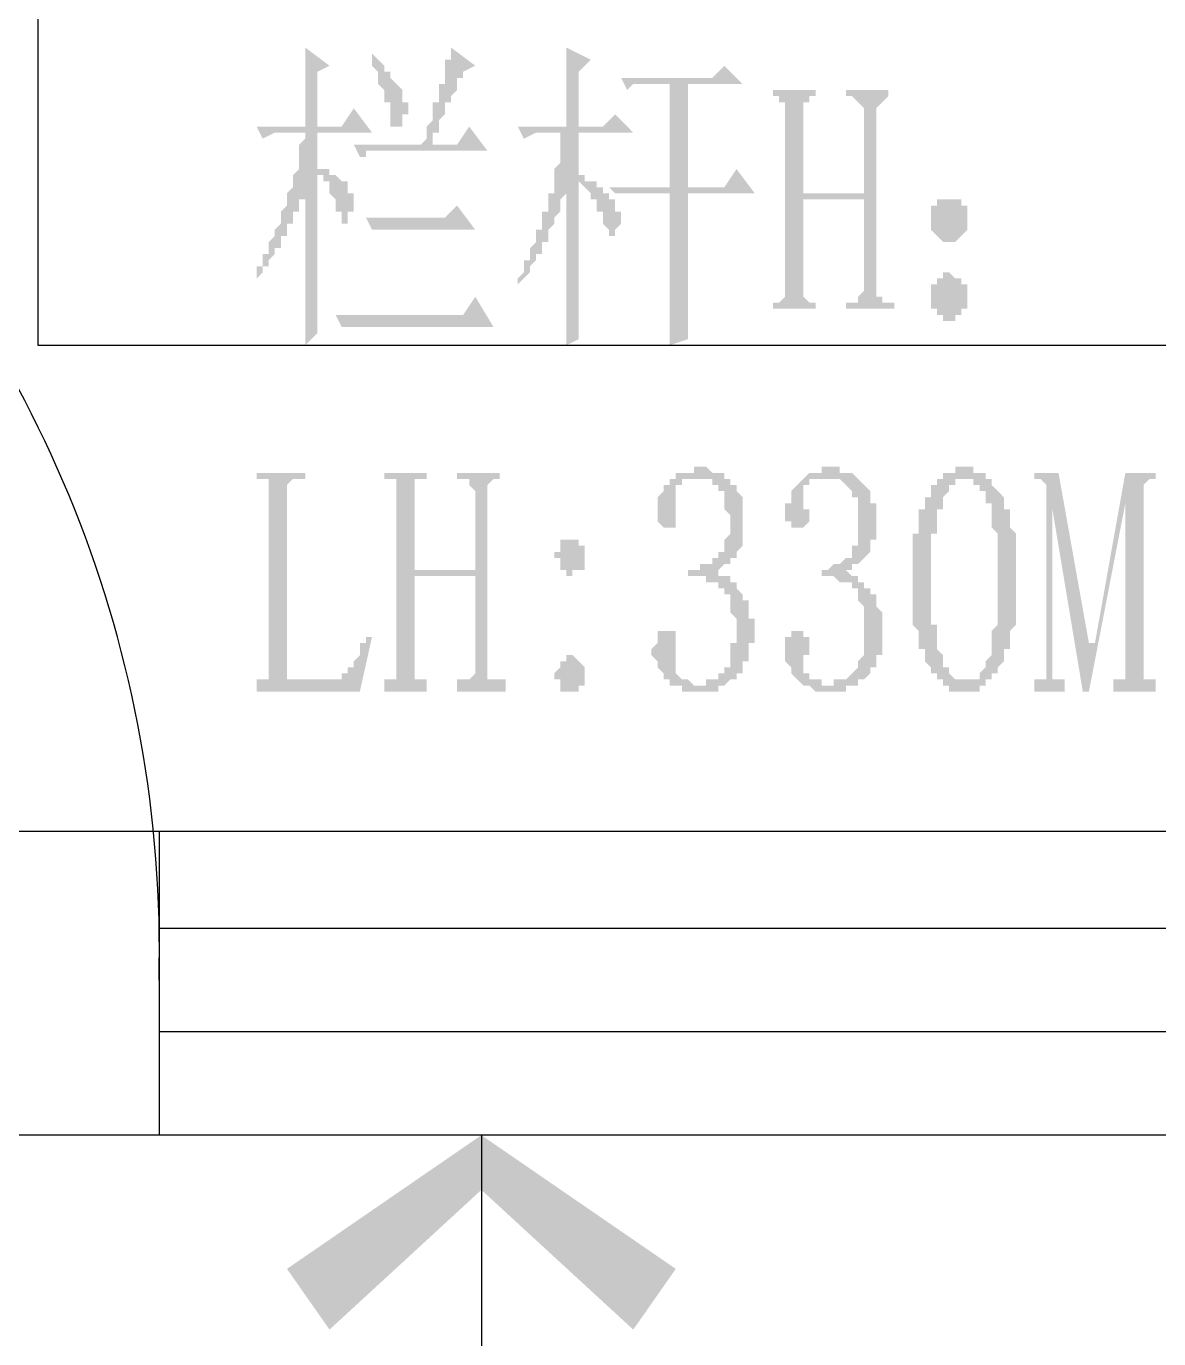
# Model space of a CAD drawing. Header units: inches. Extents: x 11 to 286, y 6 to 196.
# Drawn here: x 172.27 to 180.16, y 90.33 to 99.48 of the extents above; entities that cross this region are included whole.
import ezdxf

# ---------------------------------------------------------------- set-up
doc = ezdxf.new("R2010")
doc.units = ezdxf.units.IN
doc.header["$MEASUREMENT"] = 0
doc.layers.add('PDF_几何图形', color=7, linetype='Continuous')
doc.layers.add('PDF_实体填充', color=7, linetype='Continuous', true_color=0xffffff)

msp = doc.modelspace()

# ---------------------------------------------------------------- hatches: boundary and pattern name
at = {"layer": 'PDF_实体填充', "transparency": 33554559}
h = msp.add_hatch(color=7, dxfattribs=at)
h.paths.add_polyline_path([(174.6814, 99.2858), (174.7238, 99.2434), (174.7238, 99.2434), (174.7661, 99.2011), (174.7661, 99.2011), (174.7661, 99.1588), (174.8084, 99.1588), (174.8084, 99.1164), (174.8084, 99.1164), (174.8508, 99.0741), (174.8508, 99.0741), (174.8508, 99.0741), (174.8931, 99.0318), (174.8931, 99.0318), (174.8931, 99.0318), (174.8931, 99.0318), (174.8931, 99.0318), (174.8931, 99.0318), (174.8931, 98.9894), (174.8931, 98.9471), (174.9354, 98.9471), (174.9354, 98.9048), (174.9354, 98.9048), (174.9354, 98.9048), (174.9354, 98.8624), (174.8931, 98.8624), (174.8931, 98.8201), (174.8931, 98.8201), (174.8931, 98.8201), (174.8931, 98.7778), (174.8508, 98.7778), (174.8508, 98.7354), (174.8508, 98.7354), (174.8508, 98.7354), (174.8508, 98.7778), (174.8084, 98.7778), (174.8084, 98.7778), (174.8084, 98.8201), (174.8084, 98.8624), (174.8084, 98.8624), (174.8084, 98.8624), (174.8084, 98.9048), (174.8084, 98.9048), (174.8084, 98.9471), (174.7661, 98.9471), (174.7661, 98.9894), (174.7661, 98.9894), (174.7661, 99.0318), (174.7661, 99.0318), (174.7661, 99.0318), (174.7238, 99.0741), (174.7238, 99.0741), (174.7238, 99.1164), (174.7238, 99.1588), (174.7238, 99.1588), (174.6814, 99.2011), (174.6814, 99.2011), (174.6814, 99.2434), (174.6814, 99.2434), (174.6814, 99.2858)], flags=0)
h.paths.add_polyline_path([(175.4011, 99.2011), (175.3164, 99.1588), (175.3164, 99.1588), (175.3164, 99.1164), (175.2741, 99.1164), (175.2741, 99.0741), (175.2741, 99.0741), (175.2741, 99.0318), (175.2741, 99.0318), (175.2318, 98.9894), (175.2318, 98.9894), (175.2318, 98.9471), (175.2318, 98.9471), (175.1894, 98.9471), (175.1894, 98.9048), (175.1894, 98.9048), (175.1894, 98.8624), (175.1894, 98.8624), (175.1471, 98.8201), (175.1471, 98.8201), (175.1471, 98.7778), (175.1471, 98.7778), (175.1471, 98.7354), (175.1048, 98.7354), (175.1048, 98.6931), (175.1048, 98.6931), (175.1048, 98.6508), (175.0624, 98.6508), (175.2741, 98.6508), (175.3588, 98.7778), (175.4858, 98.6084), (174.7661, 98.6084), (174.7661, 98.6084), (174.7238, 98.6084), (174.7238, 98.6084), (174.6814, 98.6084), (174.6814, 98.6084), (174.6814, 98.6084), (174.6391, 98.6084), (174.6391, 98.5661), (174.5968, 98.5661), (174.5968, 98.5661), (174.5544, 98.6508), (175.0201, 98.6508), (175.0624, 98.6931), (175.0624, 98.7354), (175.0624, 98.7354), (175.0624, 98.7778), (175.1048, 98.8201), (175.1048, 98.8201), (175.1048, 98.8624), (175.1048, 98.8624), (175.1048, 98.9048), (175.1048, 98.9471), (175.1471, 98.9471), (175.1471, 98.9894), (175.1471, 98.9894), (175.1471, 99.0318), (175.1471, 99.0318), (175.1471, 99.0741), (175.1894, 99.0741), (175.1894, 99.1164), (175.1894, 99.1164), (175.1894, 99.1588), (175.1894, 99.1588), (175.1894, 99.2011), (175.1894, 99.2011), (175.1894, 99.2011), (175.1894, 99.2434), (175.2318, 99.2434), (175.2318, 99.2858), (175.2318, 99.2858), (175.2318, 99.2858), (175.2318, 99.3281), (175.2318, 99.3281), (175.4011, 99.2011)], flags=0)
h.paths.add_polyline_path([(174.6391, 98.1428), (175.1894, 98.1428), (175.2741, 98.2274), (175.4011, 98.0581), (174.7238, 98.0581), (174.6814, 98.0581), (174.6391, 98.1428)], flags=0)
h.paths.add_polyline_path([(174.4274, 97.4654), (175.3164, 97.4654), (175.4011, 97.5924), (175.5281, 97.3808), (174.6391, 97.3808), (174.6391, 97.3808), (174.5968, 97.3808), (174.5968, 97.3808), (174.5544, 97.3808), (174.5544, 97.3808), (174.5544, 97.3808), (174.5121, 97.3808), (174.5121, 97.3808), (174.5121, 97.3808), (174.4698, 97.3808), (174.4274, 97.4654)], flags=0)
h.paths.add_polyline_path([(174.3004, 98.4391), (174.3004, 98.3968), (174.3004, 98.3968), (174.3004, 98.3544), (174.3004, 98.3121), (174.3004, 98.2698), (174.3004, 98.2274), (174.3004, 98.1851), (174.3004, 98.1428), (174.3004, 98.1428), (174.3004, 98.1004), (174.3004, 98.0581), (174.3004, 98.0158), (174.3004, 98.0158), (174.3004, 97.9734), (174.3004, 97.9311), (174.3004, 97.9311), (174.3004, 97.8888), (174.3004, 97.8464), (174.3004, 97.8464), (174.3004, 97.8041), (174.3004, 97.7618), (174.3004, 97.7618), (174.3004, 97.7194), (174.3004, 97.7194), (174.3004, 97.6771), (174.3004, 97.6771), (174.3004, 97.6348), (174.3004, 97.6348), (174.3004, 97.5924), (174.3004, 97.5924), (174.3004, 97.5501), (174.3004, 97.5501), (174.3004, 97.5078), (174.3004, 97.5078), (174.3004, 97.4654), (174.3004, 97.4654), (174.3004, 97.4654), (174.3004, 97.4231), (174.3004, 97.4231), (174.3004, 97.4231), (174.3004, 97.3808), (174.3004, 97.3808), (174.3004, 97.3808), (174.3004, 97.3808), (174.3004, 97.3384), (174.3004, 97.3384), (174.3004, 97.3384), (174.3004, 97.3384), (174.3004, 97.3384), (174.3004, 97.3384), (174.2158, 97.2538), (174.2158, 97.2538), (174.2158, 97.2961), (174.2158, 97.2961), (174.2158, 97.3384), (174.2158, 97.3384), (174.2158, 97.3808), (174.2158, 97.3808), (174.2158, 97.4231), (174.2158, 97.4231), (174.2158, 97.4231), (174.2158, 97.4654), (174.2158, 97.4654), (174.2158, 97.5078), (174.2158, 97.5078), (174.2158, 97.5501), (174.2158, 97.5501), (174.2158, 97.5924), (174.2158, 97.5924), (174.2158, 97.6348), (174.2158, 97.6771), (174.2158, 97.6771), (174.2158, 97.7194), (174.2158, 97.7194), (174.2158, 97.7618), (174.2158, 97.7618), (174.2158, 97.8041), (174.2158, 97.8041), (174.2158, 97.8464), (174.2158, 97.8464), (174.2158, 97.8888), (174.2158, 97.9311), (174.2158, 97.9311), (174.2158, 97.9734), (174.2158, 97.9734), (174.2158, 98.0158), (174.2158, 98.0158), (174.2158, 98.0581), (174.2158, 98.1004), (174.2158, 98.1004), (174.2158, 98.1428), (174.2158, 98.1428), (174.2158, 98.1851), (174.2158, 98.2274), (174.2158, 98.2274), (174.2158, 98.2698), (174.2158, 98.3121), (174.2158, 98.3121), (174.2158, 98.2698), (174.1734, 98.2698), (174.1734, 98.2274), (174.1734, 98.2274), (174.1734, 98.1851), (174.1311, 98.1851), (174.1311, 98.1428), (174.1311, 98.1428), (174.1311, 98.1004), (174.0888, 98.1004), (174.0888, 98.0581), (174.0888, 98.0581), (174.0888, 98.0158), (174.0464, 98.0158), (174.0464, 97.9734), (174.0464, 97.9734), (174.0464, 97.9734), (174.0464, 97.9311), (174.0041, 97.9311), (174.0041, 97.8888), (174.0041, 97.8888), (174.0041, 97.8888), (173.9618, 97.8464), (173.9618, 97.8464), (173.9618, 97.8041), (173.9618, 97.8041), (173.9194, 97.8041), (173.9194, 97.7618), (173.9194, 97.7618), (173.9194, 97.7618), (173.8771, 97.7194), (173.8771, 97.7618), (173.8771, 97.7618), (173.8771, 97.8041), (173.9194, 97.8041), (173.9194, 97.8464), (173.9194, 97.8464), (173.9194, 97.8888), (173.9618, 97.8888), (173.9618, 97.9311), (173.9618, 97.9311), (173.9618, 97.9734), (173.9618, 97.9734), (174.0041, 98.0158), (174.0041, 98.0158), (174.0041, 98.0581), (174.0041, 98.0581), (174.0464, 98.1004), (174.0464, 98.1004), (174.0464, 98.1428), (174.0464, 98.1428), (174.0464, 98.1851), (174.0464, 98.1851), (174.0888, 98.2274), (174.0888, 98.2274), (174.0888, 98.2698), (174.0888, 98.2698), (174.0888, 98.3121), (174.0888, 98.3121), (174.1311, 98.3544), (174.1311, 98.3544), (174.1311, 98.3544), (174.1311, 98.3968), (174.1311, 98.3968), (174.1311, 98.4391), (174.1311, 98.4391), (174.1734, 98.4814), (174.1734, 98.4814), (174.1734, 98.5238), (174.1734, 98.5238), (174.1734, 98.5661), (174.1734, 98.5661), (174.1734, 98.6084), (174.1734, 98.6084), (174.1734, 98.6508), (174.1734, 98.6508), (174.2158, 98.6931), (174.2158, 98.6931), (174.2158, 98.7354), (174.0041, 98.7354), (173.9194, 98.6931), (173.8771, 98.7778), (174.2158, 98.7778), (174.2158, 98.8201), (174.2158, 98.8201), (174.2158, 98.8624), (174.2158, 98.8624), (174.2158, 98.9048), (174.2158, 98.9048), (174.2158, 98.9471), (174.2158, 98.9471), (174.2158, 98.9894), (174.2158, 99.0318), (174.2158, 99.0318), (174.2158, 99.0741), (174.2158, 99.0741), (174.2158, 99.1164), (174.2158, 99.1164), (174.2158, 99.1588), (174.2158, 99.1588), (174.2158, 99.2011), (174.2158, 99.2011), (174.2158, 99.2434), (174.2158, 99.2434), (174.2158, 99.2858), (174.2158, 99.3281), (174.2158, 99.3281), (174.3851, 99.2011), (174.3004, 99.1588), (174.3004, 98.7778), (174.4698, 98.7778), (174.5544, 98.9048), (174.6814, 98.7354), (174.3004, 98.7354), (174.3004, 98.4814), (174.3428, 98.4814), (174.3428, 98.4814), (174.3851, 98.4814), (174.3851, 98.4391), (174.4274, 98.4391), (174.4274, 98.4391), (174.4274, 98.4391), (174.4698, 98.3968), (174.4698, 98.3968), (174.4698, 98.3968), (174.5121, 98.3968), (174.5121, 98.3544), (174.5121, 98.3544), (174.5121, 98.3121), (174.5544, 98.3121), (174.5544, 98.3121), (174.5544, 98.2698), (174.5544, 98.2698), (174.5544, 98.2274), (174.5544, 98.2274), (174.5544, 98.1851), (174.5121, 98.1851), (174.5121, 98.1428), (174.5121, 98.1428), (174.5121, 98.1428), (174.5121, 98.1004), (174.4698, 98.1004), (174.4698, 98.1428), (174.4698, 98.1428), (174.4698, 98.1851), (174.4274, 98.1851), (174.4274, 98.2274), (174.4274, 98.2274), (174.4274, 98.2274), (174.4274, 98.2698), (174.4274, 98.2698), (174.3851, 98.3121), (174.3851, 98.3121), (174.3851, 98.3544), (174.3851, 98.3544), (174.3851, 98.3968), (174.3428, 98.3968), (174.3428, 98.3968), (174.3428, 98.4391), (174.3004, 98.4391), (174.3004, 98.4391), (174.3004, 98.4391), (174.3004, 98.4391)], flags=0)
h = msp.add_hatch(color=7, dxfattribs=at)
h.paths.add_polyline_path([(176.8828, 98.3121), (176.8828, 98.2698), (176.8828, 98.2698), (176.8828, 98.2274), (176.8828, 98.1851), (176.8828, 98.1428), (176.8828, 98.1004), (176.8828, 98.1004), (176.8828, 98.0581), (176.8828, 98.0158), (176.8828, 97.9734), (176.8828, 97.9734), (176.8828, 97.9311), (176.8828, 97.8888), (176.8828, 97.8888), (176.8828, 97.8464), (176.8828, 97.8041), (176.8828, 97.8041), (176.8828, 97.7618), (176.8828, 97.7618), (176.8828, 97.7194), (176.8828, 97.6771), (176.8828, 97.6771), (176.8828, 97.6348), (176.8828, 97.6348), (176.8828, 97.5924), (176.8828, 97.5924), (176.8828, 97.5501), (176.8828, 97.5501), (176.8828, 97.5078), (176.8828, 97.5078), (176.8828, 97.5078), (176.8828, 97.4654), (176.8828, 97.4654), (176.8828, 97.4231), (176.8828, 97.4231), (176.8828, 97.4231), (176.8828, 97.3808), (176.8828, 97.3808), (176.8828, 97.3808), (176.8828, 97.3384), (176.8828, 97.3384), (176.8828, 97.3384), (176.8828, 97.3384), (176.8828, 97.2961), (176.8828, 97.2961), (176.7558, 97.2538), (176.7558, 97.2538), (176.7558, 97.2961), (176.7558, 97.2961), (176.7558, 97.3384), (176.7558, 97.3384), (176.7558, 97.3384), (176.7558, 97.3808), (176.7558, 97.3808), (176.7558, 97.4231), (176.7558, 97.4231), (176.7558, 97.4654), (176.7558, 97.4654), (176.7558, 97.5078), (176.7558, 97.5078), (176.7558, 97.5501), (176.7558, 97.5501), (176.7558, 97.5924), (176.7558, 97.5924), (176.7558, 97.6348), (176.7558, 97.6348), (176.7558, 97.6771), (176.7558, 97.6771), (176.7558, 97.7194), (176.7558, 97.7194), (176.7558, 97.7618), (176.7558, 97.7618), (176.7558, 97.8041), (176.7558, 97.8041), (176.7558, 97.8464), (176.7558, 97.8888), (176.7558, 97.8888), (176.7558, 97.9311), (176.7558, 97.9311), (176.7558, 97.9734), (176.7558, 97.9734), (176.7558, 98.0158), (176.7558, 98.0581), (176.7558, 98.0581), (176.7558, 98.1004), (176.7558, 98.1428), (176.7558, 98.1428), (176.7558, 98.1851), (176.7558, 98.2274), (176.7558, 98.2274), (176.7558, 98.2698), (176.7558, 98.3121), (176.7558, 98.3121), (176.7558, 98.3121), (176.4594, 98.3121), (176.3748, 98.3121), (176.3324, 98.3544), (176.7558, 98.3544), (176.7558, 99.0741), (176.5018, 99.0741), (176.4594, 99.0318), (176.4171, 99.1164), (177.0521, 99.1164), (177.1368, 99.2011), (177.2638, 99.0741), (176.8828, 99.0741), (176.8828, 98.3544), (177.1368, 98.3544), (177.2214, 98.4814), (177.3484, 98.3121), (176.8828, 98.3121)], flags=0)
h.paths.add_polyline_path([(176.1208, 98.3968), (176.1208, 98.3544), (176.1208, 98.3121), (176.1208, 98.2698), (176.1208, 98.2698), (176.1208, 98.2274), (176.1208, 98.1851), (176.1208, 98.1428), (176.1208, 98.1004), (176.1208, 98.1004), (176.1208, 98.0581), (176.1208, 98.0158), (176.1208, 97.9734), (176.1208, 97.9734), (176.1208, 97.9311), (176.1208, 97.8888), (176.1208, 97.8888), (176.1208, 97.8464), (176.1208, 97.8041), (176.1208, 97.8041), (176.1208, 97.7618), (176.1208, 97.7618), (176.1208, 97.7194), (176.1208, 97.6771), (176.1208, 97.6771), (176.1208, 97.6348), (176.1208, 97.6348), (176.1208, 97.5924), (176.1208, 97.5924), (176.1208, 97.5501), (176.1208, 97.5501), (176.1208, 97.5501), (176.1208, 97.5078), (176.1208, 97.5078), (176.1208, 97.4654), (176.1208, 97.4654), (176.1208, 97.4231), (176.1208, 97.4231), (176.1208, 97.4231), (176.1208, 97.3808), (176.1208, 97.3808), (176.1208, 97.3808), (176.1208, 97.3808), (176.1208, 97.3384), (176.1208, 97.3384), (176.1208, 97.3384), (176.1208, 97.3384), (176.1208, 97.2961), (176.1208, 97.2961), (176.0361, 97.2538), (176.0361, 97.2538), (176.0361, 97.2538), (176.0361, 97.2961), (176.0361, 97.2961), (176.0361, 97.3384), (176.0361, 97.3384), (176.0361, 97.3384), (176.0361, 97.3808), (176.0361, 97.3808), (176.0361, 97.4231), (176.0361, 97.4231), (176.0361, 97.4654), (176.0361, 97.4654), (176.0361, 97.5078), (176.0361, 97.5078), (176.0361, 97.5501), (176.0361, 97.5501), (176.0361, 97.5924), (176.0361, 97.5924), (176.0361, 97.6348), (176.0361, 97.6348), (176.0361, 97.6771), (176.0361, 97.6771), (176.0361, 97.7194), (176.0361, 97.7194), (176.0361, 97.7618), (176.0361, 97.7618), (176.0361, 97.8041), (176.0361, 97.8041), (176.0361, 97.8464), (176.0361, 97.8888), (176.0361, 97.8888), (176.0361, 97.9311), (176.0361, 97.9311), (176.0361, 97.9734), (176.0361, 98.0158), (176.0361, 98.0158), (176.0361, 98.0581), (176.0361, 98.0581), (176.0361, 98.1004), (176.0361, 98.1428), (176.0361, 98.1428), (176.0361, 98.1851), (176.0361, 98.2274), (176.0361, 98.2274), (176.0361, 98.2698), (176.0361, 98.3121), (176.0361, 98.3121), (176.0361, 98.3544), (176.0361, 98.3121), (176.0361, 98.3121), (175.9938, 98.2698), (175.9938, 98.2698), (175.9938, 98.2274), (175.9938, 98.2274), (175.9938, 98.1851), (175.9938, 98.1851), (175.9514, 98.1428), (175.9514, 98.1428), (175.9514, 98.1004), (175.9514, 98.1004), (175.9514, 98.1004), (175.9091, 98.0581), (175.9091, 98.0581), (175.9091, 98.0158), (175.9091, 98.0158), (175.9091, 97.9734), (175.8668, 97.9734), (175.8668, 97.9311), (175.8668, 97.9311), (175.8668, 97.8888), (175.8244, 97.8888), (175.8244, 97.8888), (175.8244, 97.8464), (175.8244, 97.8464), (175.7821, 97.8041), (175.7821, 97.8041), (175.7821, 97.7618), (175.7821, 97.7618), (175.7398, 97.7194), (175.7398, 97.7194), (175.7398, 97.7194), (175.6974, 97.6771), (175.6974, 97.6771), (175.6974, 97.7194), (175.6974, 97.7194), (175.6974, 97.7194), (175.7398, 97.7618), (175.7398, 97.7618), (175.7398, 97.8041), (175.7398, 97.8041), (175.7398, 97.8464), (175.7821, 97.8464), (175.7821, 97.8464), (175.7821, 97.8888), (175.7821, 97.8888), (175.7821, 97.9311), (175.7821, 97.9311), (175.8244, 97.9734), (175.8244, 97.9734), (175.8244, 98.0158), (175.8244, 98.0158), (175.8244, 98.0581), (175.8668, 98.0581), (175.8668, 98.0581), (175.8668, 98.1004), (175.8668, 98.1004), (175.8668, 98.1428), (175.8668, 98.1428), (175.8668, 98.1851), (175.9091, 98.1851), (175.9091, 98.2274), (175.9091, 98.2274), (175.9091, 98.2698), (175.9091, 98.2698), (175.9091, 98.3121), (175.9514, 98.3121), (175.9514, 98.3544), (175.9514, 98.3968), (175.9514, 98.3968), (175.9514, 98.4391), (175.9514, 98.4391), (175.9514, 98.4814), (175.9514, 98.4814), (175.9938, 98.5238), (175.9938, 98.5238), (175.9938, 98.5661), (175.9938, 98.5661), (175.9938, 98.6084), (175.9938, 98.6508), (175.9938, 98.6508), (175.9938, 98.6931), (175.9938, 98.6931), (175.9938, 98.7354), (175.8244, 98.7354), (175.7398, 98.6931), (175.6974, 98.7778), (176.0361, 98.7778), (176.0361, 98.8201), (176.0361, 98.8624), (176.0361, 98.8624), (176.0361, 98.9048), (176.0361, 98.9471), (176.0361, 98.9471), (176.0361, 98.9894), (176.0361, 99.0318), (176.0361, 99.0318), (176.0361, 99.0741), (176.0361, 99.0741), (176.0361, 99.1164), (176.0361, 99.1164), (176.0361, 99.1588), (176.0361, 99.1588), (176.0361, 99.2011), (176.0361, 99.2011), (176.0361, 99.2434), (176.0361, 99.2434), (176.0361, 99.2858), (176.0361, 99.2858), (176.0361, 99.2858), (176.0361, 99.3281), (176.0361, 99.3281), (176.2054, 99.2434), (176.1208, 99.1588), (176.1208, 98.7778), (176.2901, 98.7778), (176.3748, 98.8624), (176.5018, 98.7354), (176.1208, 98.7354), (176.1208, 98.4391), (176.1631, 98.4391), (176.1631, 98.3968), (176.2054, 98.3968), (176.2478, 98.3968), (176.2478, 98.3544), (176.2478, 98.3544), (176.2901, 98.3544), (176.2901, 98.3121), (176.3324, 98.3121), (176.3324, 98.3121), (176.3324, 98.3121), (176.3324, 98.2698), (176.3748, 98.2698), (176.3748, 98.2698), (176.3748, 98.2698), (176.3748, 98.2698), (176.3748, 98.2274), (176.3748, 98.2274), (176.3748, 98.1851), (176.4171, 98.1851), (176.4171, 98.1428), (176.4171, 98.1428), (176.4171, 98.1004), (176.4171, 98.1004), (176.3748, 98.0581), (176.3748, 98.0581), (176.3748, 98.0158), (176.3748, 98.0158), (176.3748, 98.0158), (176.3324, 98.0158), (176.3324, 98.0158), (176.3324, 98.0158), (176.3324, 98.0581), (176.3324, 98.0581), (176.2901, 98.1004), (176.2901, 98.1428), (176.2901, 98.1428), (176.2901, 98.1851), (176.2478, 98.1851), (176.2478, 98.2274), (176.2478, 98.2274), (176.2478, 98.2698), (176.2054, 98.2698), (176.2054, 98.3121), (176.2054, 98.3121), (176.2054, 98.3121), (176.1631, 98.3544), (176.1631, 98.3544), (176.1631, 98.3544), (176.1208, 98.3968), (176.1208, 98.3968), (176.1208, 98.3968), (176.1208, 98.3968)], flags=0)
for points in [[(178.1951, 97.6348), (178.1951, 97.5924), (178.2374, 97.5924), (178.2374, 97.5501), (178.2798, 97.5501), (178.3221, 97.5501), (178.3221, 97.5078), (177.9834, 97.5078), (177.9834, 97.5501), (178.0258, 97.5501), (178.0681, 97.5501), (178.0681, 97.5924), (178.1104, 97.6348), (178.1104, 98.2698), (177.6871, 98.2698), (177.6871, 97.6348), (177.6871, 97.5924), (177.7294, 97.5501), (177.7718, 97.5501), (177.7718, 97.5078), (177.4754, 97.5078), (177.4754, 97.5501), (177.5178, 97.5501), (177.5601, 97.5924), (177.5601, 97.6348), (177.5601, 98.9048), (177.5601, 98.9471), (177.5178, 98.9471), (177.5178, 98.9894), (177.4754, 98.9894), (177.4754, 99.0318), (177.7718, 99.0318), (177.7718, 98.9894), (177.7294, 98.9894), (177.7294, 98.9471), (177.6871, 98.9471), (177.6871, 98.9048), (177.6871, 98.3121), (178.1104, 98.3121), (178.1104, 98.9048), (178.0681, 98.9471), (178.0258, 98.9894), (177.9834, 98.9894), (177.9834, 99.0318), (178.2798, 99.0318), (178.2798, 98.9894), (178.2374, 98.9471), (178.1951, 98.9048)], [(177.3484, 95.2641), (177.3484, 95.2218), (177.3484, 95.1794), (177.3061, 95.1794), (177.3061, 95.1371), (177.3061, 95.0948), (177.3061, 95.0524), (177.2638, 95.0524), (177.2638, 95.0101), (177.2638, 94.9678), (177.2214, 94.9678), (177.2214, 94.9254), (177.1791, 94.9254), (177.1368, 94.8831), (177.0944, 94.8831), (177.0944, 94.8408), (177.0521, 94.8408), (177.0098, 94.8408), (176.9674, 94.8408), (176.9251, 94.8408), (176.8828, 94.8408), (176.8404, 94.8408), (176.8404, 94.8831), (176.7981, 94.8831), (176.7558, 94.8831), (176.7558, 94.9254), (176.7134, 94.9254), (176.7134, 94.9678), (176.6711, 95.0101), (176.6711, 95.0524), (176.6288, 95.0948), (176.6288, 95.1371), (176.6711, 95.1794), (176.6711, 95.2218), (176.6711, 95.2641), (176.7134, 95.2641), (176.7558, 95.2641), (176.7981, 95.2641), (176.7981, 95.2218), (176.7981, 95.1794), (176.7981, 95.1371), (176.7981, 95.0948), (176.7981, 95.0524), (176.7981, 95.0101), (176.7981, 94.9678), (176.8404, 94.9254), (176.8828, 94.9254), (176.9251, 94.8831), (176.9674, 94.8831), (177.0098, 94.8831), (177.0098, 94.9254), (177.0521, 94.9254), (177.0944, 94.9254), (177.0944, 94.9678), (177.1368, 94.9678), (177.1368, 95.0101), (177.1791, 95.0101), (177.1791, 95.0524), (177.1791, 95.0948), (177.1791, 95.1371), (177.1791, 95.1794), (177.2214, 95.1794), (177.2214, 95.2218), (177.2214, 95.2641), (177.2214, 95.3064), (177.2214, 95.3488), (177.1791, 95.3911), (177.1791, 95.4334), (177.1791, 95.4758), (177.1791, 95.5181), (177.1368, 95.5181), (177.1368, 95.5604), (177.0944, 95.5604), (177.0944, 95.6028), (177.0521, 95.6028), (177.0098, 95.6028), (177.0098, 95.6451), (176.9674, 95.6451), (176.9251, 95.6451), (176.8828, 95.6451), (176.8828, 95.6874), (176.9251, 95.6874), (176.9674, 95.6874), (176.9674, 95.7298), (177.0098, 95.7298), (177.0521, 95.7298), (177.0521, 95.7721), (177.0944, 95.7721), (177.0944, 95.8144), (177.1368, 95.8144), (177.1368, 95.8568), (177.1368, 95.8991), (177.1791, 95.9414), (177.1791, 95.9838), (177.1791, 96.0261), (177.1791, 96.0684), (177.1368, 96.1108), (177.1368, 96.1531), (177.1368, 96.1954), (177.1368, 96.2378), (177.0944, 96.2378), (177.0944, 96.2801), (177.0521, 96.2801), (177.0521, 96.3224), (177.0098, 96.3224), (176.9674, 96.3224), (176.9251, 96.3224), (176.8828, 96.3224), (176.8404, 96.3224), (176.8404, 96.2801), (176.7981, 96.2801), (176.7981, 96.2378), (176.7981, 96.1954), (176.7981, 96.1531), (176.7981, 96.1108), (176.7981, 96.0684), (176.7981, 96.0261), (176.7981, 95.9838), (176.7558, 95.9838), (176.7134, 95.9838), (176.6711, 96.0261), (176.6711, 96.0684), (176.6711, 96.1108), (176.6711, 96.1531), (176.6711, 96.1954), (176.7134, 96.2378), (176.7134, 96.2801), (176.7558, 96.2801), (176.7558, 96.3224), (176.7981, 96.3224), (176.7981, 96.3648), (176.8404, 96.3648), (176.8828, 96.3648), (176.9251, 96.3648), (176.9251, 96.4071), (176.9674, 96.4071), (177.0098, 96.4071), (177.0521, 96.3648), (177.0944, 96.3648), (177.1368, 96.3648), (177.1368, 96.3224), (177.1791, 96.3224), (177.1791, 96.2801), (177.2214, 96.2801), (177.2214, 96.2378), (177.2638, 96.1954), (177.2638, 96.1531), (177.2638, 96.1108), (177.2638, 96.0684), (177.2638, 96.0261), (177.2638, 95.9838), (177.2638, 95.9414), (177.2638, 95.8991), (177.2638, 95.8568), (177.2214, 95.8144), (177.2214, 95.7721), (177.1791, 95.7721), (177.1791, 95.7298), (177.1368, 95.7298), (177.0944, 95.6874), (177.0521, 95.6874), (177.0944, 95.6874), (177.0944, 95.6451), (177.1368, 95.6451), (177.1791, 95.6451), (177.1791, 95.6028), (177.2214, 95.6028), (177.2214, 95.5604), (177.2638, 95.5181), (177.2638, 95.4758), (177.3061, 95.4758), (177.3061, 95.4334), (177.3061, 95.3911), (177.3061, 95.3488), (177.3484, 95.3488), (177.3484, 95.3064)], [(178.2374, 95.2641), (178.2374, 95.2218), (178.2374, 95.1794), (178.2374, 95.1371), (178.2374, 95.0948), (178.1951, 95.0948), (178.1951, 95.0524), (178.1951, 95.0101), (178.1528, 95.0101), (178.1528, 94.9678), (178.1104, 94.9254), (178.0681, 94.9254), (178.0681, 94.8831), (178.0258, 94.8831), (177.9834, 94.8831), (177.9834, 94.8408), (177.9411, 94.8408), (177.8988, 94.8408), (177.8564, 94.8408), (177.8141, 94.8408), (177.7718, 94.8408), (177.7294, 94.8831), (177.6871, 94.8831), (177.6448, 94.9254), (177.6024, 94.9678), (177.6024, 95.0101), (177.5601, 95.0524), (177.5601, 95.0948), (177.5601, 95.1371), (177.5601, 95.1794), (177.5601, 95.2218), (177.6024, 95.2218), (177.6024, 95.2641), (177.6448, 95.2641), (177.6871, 95.2641), (177.6871, 95.2218), (177.7294, 95.2218), (177.7294, 95.1794), (177.7294, 95.1371), (177.7294, 95.0948), (177.6871, 95.0948), (177.6871, 95.0524), (177.6871, 95.0101), (177.6871, 94.9678), (177.7294, 94.9678), (177.7294, 94.9254), (177.7718, 94.9254), (177.8141, 94.9254), (177.8141, 94.8831), (177.8564, 94.8831), (177.8988, 94.8831), (177.8988, 94.9254), (177.9411, 94.9254), (177.9834, 94.9254), (178.0258, 94.9678), (178.0681, 95.0101), (178.0681, 95.0524), (178.1104, 95.0948), (178.1104, 95.1371), (178.1104, 95.1794), (178.1104, 95.2218), (178.1104, 95.2641), (178.1104, 95.3064), (178.1104, 95.3488), (178.1104, 95.3911), (178.1104, 95.4334), (178.0681, 95.4758), (178.0681, 95.5181), (178.0681, 95.5604), (178.0258, 95.5604), (178.0258, 95.6028), (177.9834, 95.6028), (177.9411, 95.6028), (177.8988, 95.6451), (177.8564, 95.6451), (177.8141, 95.6451), (177.8141, 95.6874), (177.8564, 95.6874), (177.8988, 95.7298), (177.9411, 95.7298), (177.9834, 95.7721), (178.0258, 95.7721), (178.0258, 95.8144), (178.0258, 95.8568), (178.0681, 95.8568), (178.0681, 95.8991), (178.0681, 95.9414), (178.0681, 95.9838), (178.0681, 96.0261), (178.0681, 96.0684), (178.0681, 96.1108), (178.0681, 96.1531), (178.0681, 96.1954), (178.0258, 96.1954), (178.0258, 96.2378), (177.9834, 96.2801), (177.9411, 96.3224), (177.8988, 96.3224), (177.8564, 96.3224), (177.8141, 96.3224), (177.7718, 96.3224), (177.7294, 96.3224), (177.7294, 96.2801), (177.6871, 96.2801), (177.6871, 96.2378), (177.6871, 96.1954), (177.6871, 96.1531), (177.6871, 96.1108), (177.7294, 96.1108), (177.7294, 96.0684), (177.7294, 96.0261), (177.6871, 95.9838), (177.6448, 95.9838), (177.6024, 95.9838), (177.6024, 96.0261), (177.5601, 96.0261), (177.5601, 96.0684), (177.5601, 96.1108), (177.5601, 96.1531), (177.6024, 96.1531), (177.6024, 96.1954), (177.6024, 96.2378), (177.6448, 96.2801), (177.6871, 96.3224), (177.7294, 96.3648), (177.7718, 96.3648), (177.8141, 96.3648), (177.8141, 96.4071), (177.8564, 96.4071), (177.8988, 96.4071), (177.9411, 96.4071), (177.9411, 96.3648), (177.9834, 96.3648), (178.0258, 96.3648), (178.0681, 96.3224), (178.1104, 96.2801), (178.1528, 96.2378), (178.1528, 96.1954), (178.1528, 96.1531), (178.1951, 96.1531), (178.1951, 96.1108), (178.1951, 96.0684), (178.1951, 96.0261), (178.1951, 95.9838), (178.1951, 95.9414), (178.1951, 95.8991), (178.1528, 95.8991), (178.1528, 95.8568), (178.1528, 95.8144), (178.1104, 95.7721), (178.0681, 95.7298), (178.0258, 95.7298), (178.0258, 95.6874), (177.9834, 95.6874), (178.0258, 95.6451), (178.0681, 95.6451), (178.0681, 95.6028), (178.1104, 95.6028), (178.1104, 95.5604), (178.1528, 95.5604), (178.1528, 95.5181), (178.1951, 95.5181), (178.1951, 95.4758), (178.1951, 95.4334), (178.2374, 95.3911), (178.2374, 95.3488), (178.2374, 95.3064)], [(174.0888, 94.9678), (174.0888, 94.9254), (174.1311, 94.9254), (174.1734, 94.9254), (174.3428, 94.9254), (174.3851, 94.9254), (174.4274, 94.9254), (174.4698, 94.9254), (174.4698, 94.9678), (174.5121, 94.9678), (174.5121, 95.0101), (174.5544, 95.0101), (174.5544, 95.0524), (174.5968, 95.0948), (174.5968, 95.1371), (174.5968, 95.1794), (174.6391, 95.1794), (174.6391, 95.2218), (174.6814, 95.2218), (174.5968, 94.8408), (173.8771, 94.8408), (173.8771, 94.9254), (173.9194, 94.9254), (173.9618, 94.9254), (173.9618, 94.9678), (173.9618, 96.2378), (173.9618, 96.2801), (173.9618, 96.3224), (173.9194, 96.3224), (173.8771, 96.3224), (173.8771, 96.3648), (174.2158, 96.3648), (174.2158, 96.3224), (174.1734, 96.3224), (174.1311, 96.3224), (174.0888, 96.2801), (174.0888, 96.2378)], [(175.4858, 94.9678), (175.4858, 94.9254), (175.5281, 94.9254), (175.5704, 94.9254), (175.6128, 94.9254), (175.6128, 94.8408), (175.2741, 94.8408), (175.2741, 94.9254), (175.3164, 94.9254), (175.3588, 94.9254), (175.4011, 94.9678), (175.4011, 95.6451), (174.9778, 95.6451), (174.9778, 94.9678), (174.9778, 94.9254), (175.0201, 94.9254), (175.0624, 94.9254), (175.0624, 94.8408), (174.7661, 94.8408), (174.7661, 94.9254), (174.8084, 94.9254), (174.8508, 94.9254), (174.8508, 94.9678), (174.8508, 96.2378), (174.8508, 96.2801), (174.8508, 96.3224), (174.8084, 96.3224), (174.7661, 96.3224), (174.7661, 96.3648), (175.0624, 96.3648), (175.0624, 96.3224), (175.0201, 96.3224), (174.9778, 96.3224), (174.9778, 96.2801), (174.9778, 96.2378), (174.9778, 95.6874), (175.4011, 95.6874), (175.4011, 96.2378), (175.3588, 96.2801), (175.3588, 96.3224), (175.3164, 96.3224), (175.2741, 96.3224), (175.2741, 96.3648), (175.5704, 96.3648), (175.5704, 96.3224), (175.5281, 96.3224), (175.4858, 96.2801), (175.4858, 96.2378)], [(180.0578, 94.9678), (180.0578, 94.9254), (180.1001, 94.9254), (180.1424, 94.9254), (180.1424, 94.8408), (179.8461, 94.8408), (179.8461, 94.9254), (179.8884, 94.9254), (179.9308, 94.9254), (179.9308, 94.9678), (179.9308, 96.1531), (179.6768, 94.8408), (179.6344, 94.8408), (179.4228, 96.1108), (179.4228, 94.9678), (179.4228, 94.9254), (179.4651, 94.9254), (179.5074, 94.9254), (179.5074, 94.8408), (179.2958, 94.8408), (179.2958, 94.9254), (179.3381, 94.9254), (179.3804, 94.9254), (179.3804, 94.9678), (179.3804, 96.2378), (179.3804, 96.2801), (179.3381, 96.3224), (179.2958, 96.3224), (179.2958, 96.3648), (179.4651, 96.3648), (179.6768, 95.1794), (179.7191, 95.1794), (179.9308, 96.3648), (180.1424, 96.3648), (180.1424, 96.3224), (180.1001, 96.3224), (180.0578, 96.2801), (180.0578, 96.2378)]]:
    msp.add_hatch(color=7, dxfattribs=at).paths.add_polyline_path(points, flags=0)
h = msp.add_hatch(color=7, dxfattribs=at)
h.paths.add_polyline_path([(178.7878, 97.7194), (178.7878, 97.6771), (178.7878, 97.6771), (178.8301, 97.6771), (178.8301, 97.6348), (178.8301, 97.6348), (178.8301, 97.5924), (178.8301, 97.5924), (178.8301, 97.5501), (178.8301, 97.5501), (178.8301, 97.5078), (178.7878, 97.5078), (178.7878, 97.5078), (178.7878, 97.4654), (178.7878, 97.4654), (178.7454, 97.4654), (178.7454, 97.4231), (178.7031, 97.4231), (178.7031, 97.4231), (178.7031, 97.4231), (178.7031, 97.4231), (178.6608, 97.4231), (178.6608, 97.4654), (178.6184, 97.4654), (178.6184, 97.4654), (178.6184, 97.4654), (178.6184, 97.5078), (178.5761, 97.5078), (178.5761, 97.5501), (178.5761, 97.5501), (178.5761, 97.5924), (178.5761, 97.5924), (178.5761, 97.6348), (178.5761, 97.6348), (178.5761, 97.6771), (178.5761, 97.6771), (178.6184, 97.6771), (178.6184, 97.7194), (178.6184, 97.7194), (178.6184, 97.7194), (178.6608, 97.7194), (178.6608, 97.7618), (178.7031, 97.7618), (178.7031, 97.7618), (178.7031, 97.7618), (178.7454, 97.7194), (178.7454, 97.7194), (178.7454, 97.7194), (178.7878, 97.7194), (178.7878, 97.7194), (178.7878, 97.7194)], flags=0)
h.paths.add_polyline_path([(178.7878, 98.2698), (178.7878, 98.2274), (178.7878, 98.2274), (178.8301, 98.2274), (178.8301, 98.1851), (178.8301, 98.1851), (178.8301, 98.1428), (178.8301, 98.1428), (178.8301, 98.1004), (178.8301, 98.0581), (178.8301, 98.0581), (178.8301, 98.0581), (178.7878, 98.0158), (178.7878, 98.0158), (178.7878, 98.0158), (178.7878, 98.0158), (178.7454, 97.9734), (178.7454, 97.9734), (178.7031, 97.9734), (178.7031, 97.9734), (178.7031, 97.9734), (178.7031, 97.9734), (178.6608, 97.9734), (178.6608, 97.9734), (178.6184, 98.0158), (178.6184, 98.0158), (178.6184, 98.0158), (178.5761, 98.0581), (178.5761, 98.0581), (178.5761, 98.0581), (178.5761, 98.1004), (178.5761, 98.1004), (178.5761, 98.1428), (178.5761, 98.1428), (178.5761, 98.1851), (178.5761, 98.1851), (178.5761, 98.2274), (178.6184, 98.2274), (178.6184, 98.2274), (178.6184, 98.2698), (178.6608, 98.2698), (178.6608, 98.2698), (178.7031, 98.2698), (178.7031, 98.2698), (178.7031, 98.2698), (178.7031, 98.2698), (178.7454, 98.2698), (178.7454, 98.2698), (178.7878, 98.2698), (178.7878, 98.2698), (178.7878, 98.2698), (178.7878, 98.2698)], flags=0)
h = msp.add_hatch(color=7, dxfattribs=at)
h.paths.add_polyline_path([(178.8301, 96.3224), (178.7878, 96.3224), (178.7878, 96.3224), (178.7878, 96.3224), (178.7454, 96.3224), (178.7454, 96.2801), (178.7454, 96.2801), (178.7031, 96.2801), (178.7031, 96.2378), (178.7031, 96.2378), (178.7031, 96.2378), (178.6608, 96.1954), (178.6608, 96.1954), (178.6608, 96.1531), (178.6608, 96.1531), (178.6608, 96.1108), (178.6184, 96.1108), (178.6184, 96.0684), (178.6184, 96.0684), (178.6184, 96.0261), (178.6184, 96.0261), (178.6184, 96.0261), (178.6184, 95.9838), (178.6184, 95.9838), (178.6184, 95.9414), (178.5761, 95.9414), (178.5761, 95.8991), (178.5761, 95.8568), (178.5761, 95.8568), (178.5761, 95.8144), (178.5761, 95.8144), (178.5761, 95.7721), (178.5761, 95.7721), (178.5761, 95.7298), (178.5761, 95.6874), (178.5761, 95.6874), (178.5761, 95.6451), (178.5761, 95.6451), (178.5761, 95.6028), (178.5761, 95.6028), (178.5761, 95.5604), (178.5761, 95.5181), (178.5761, 95.5181), (178.5761, 95.4758), (178.5761, 95.4758), (178.5761, 95.4334), (178.5761, 95.3911), (178.5761, 95.3911), (178.5761, 95.3488), (178.5761, 95.3488), (178.5761, 95.3064), (178.6184, 95.3064), (178.6184, 95.2641), (178.6184, 95.2641), (178.6184, 95.2218), (178.6184, 95.2218), (178.6184, 95.1794), (178.6184, 95.1794), (178.6184, 95.1371), (178.6184, 95.1371), (178.6184, 95.1371), (178.6608, 95.0948), (178.6608, 95.0948), (178.6608, 95.0524), (178.6608, 95.0524), (178.6608, 95.0101), (178.7031, 95.0101), (178.7031, 94.9678), (178.7031, 94.9678), (178.7031, 94.9678), (178.7454, 94.9254), (178.7454, 94.9254), (178.7454, 94.9254), (178.7878, 94.9254), (178.7878, 94.9254), (178.7878, 94.9254), (178.8301, 94.9254), (178.8301, 94.9254), (178.8301, 94.9254), (178.8724, 94.9254), (178.8724, 94.9254), (178.8724, 94.9254), (178.9148, 94.9254), (178.9148, 94.9678), (178.9148, 94.9678), (178.9148, 94.9678), (178.9571, 95.0101), (178.9571, 95.0101), (178.9571, 95.0524), (178.9571, 95.0524), (178.9994, 95.0948), (178.9994, 95.0948), (178.9994, 95.1371), (178.9994, 95.1371), (178.9994, 95.1794), (178.9994, 95.1794), (178.9994, 95.2218), (178.9994, 95.2218), (178.9994, 95.2218), (178.9994, 95.2641), (178.9994, 95.2641), (179.0418, 95.3064), (179.0418, 95.3064), (179.0418, 95.3488), (179.0418, 95.3911), (179.0418, 95.3911), (179.0418, 95.4334), (179.0418, 95.4334), (179.0418, 95.4758), (179.0418, 95.5181), (179.0418, 95.5181), (179.0418, 95.5604), (179.0418, 95.5604), (179.0418, 95.6028), (179.0418, 95.6028), (179.0418, 95.6451), (179.0418, 95.6874), (179.0418, 95.6874), (179.0418, 95.7298), (179.0418, 95.7721), (179.0418, 95.7721), (179.0418, 95.8144), (179.0418, 95.8144), (179.0418, 95.8568), (179.0418, 95.8568), (179.0418, 95.8991), (179.0418, 95.8991), (179.0418, 95.9414), (178.9994, 95.9838), (178.9994, 95.9838), (178.9994, 95.9838), (178.9994, 96.0261), (178.9994, 96.0261), (178.9994, 96.0684), (178.9994, 96.0684), (178.9994, 96.1108), (178.9994, 96.1108), (178.9994, 96.1531), (178.9994, 96.1531), (178.9571, 96.1531), (178.9571, 96.1954), (178.9571, 96.1954), (178.9571, 96.2378), (178.9148, 96.2378), (178.9148, 96.2801), (178.9148, 96.2801), (178.9148, 96.2801), (178.8724, 96.2801), (178.8724, 96.3224), (178.8724, 96.3224), (178.8301, 96.3224), (178.8301, 96.3224), (178.8301, 96.3224), (178.8301, 96.3224), (178.8301, 96.3224)], flags=0)
h.paths.add_polyline_path([(178.8301, 94.8408), (178.7878, 94.8408), (178.7878, 94.8408), (178.7454, 94.8408), (178.7454, 94.8408), (178.7454, 94.8408), (178.7031, 94.8408), (178.7031, 94.8831), (178.7031, 94.8831), (178.6608, 94.8831), (178.6608, 94.8831), (178.6608, 94.9254), (178.6184, 94.9254), (178.6184, 94.9254), (178.6184, 94.9678), (178.5761, 94.9678), (178.5761, 95.0101), (178.5761, 95.0101), (178.5338, 95.0524), (178.5338, 95.0524), (178.5338, 95.0524), (178.5338, 95.0948), (178.5338, 95.0948), (178.5338, 95.0948), (178.5338, 95.1371), (178.4914, 95.1371), (178.4914, 95.1794), (178.4914, 95.1794), (178.4914, 95.1794), (178.4914, 95.2218), (178.4914, 95.2218), (178.4914, 95.2641), (178.4914, 95.2641), (178.4491, 95.3064), (178.4491, 95.3064), (178.4491, 95.3488), (178.4491, 95.3911), (178.4491, 95.3911), (178.4491, 95.4334), (178.4491, 95.4334), (178.4491, 95.4758), (178.4491, 95.4758), (178.4491, 95.5181), (178.4491, 95.5604), (178.4491, 95.5604), (178.4491, 95.6028), (178.4491, 95.6028), (178.4491, 95.6451), (178.4491, 95.6874), (178.4491, 95.6874), (178.4491, 95.7298), (178.4491, 95.7298), (178.4491, 95.7721), (178.4491, 95.8144), (178.4491, 95.8144), (178.4491, 95.8568), (178.4491, 95.8568), (178.4491, 95.8991), (178.4491, 95.8991), (178.4491, 95.9414), (178.4914, 95.9414), (178.4914, 95.9838), (178.4914, 95.9838), (178.4914, 96.0261), (178.4914, 96.0261), (178.4914, 96.0684), (178.4914, 96.0684), (178.4914, 96.1108), (178.5338, 96.1108), (178.5338, 96.1108), (178.5338, 96.1531), (178.5338, 96.1531), (178.5338, 96.1954), (178.5761, 96.1954), (178.5761, 96.2378), (178.5761, 96.2378), (178.5761, 96.2801), (178.6184, 96.2801), (178.6184, 96.2801), (178.6184, 96.3224), (178.6608, 96.3224), (178.6608, 96.3224), (178.6608, 96.3648), (178.7031, 96.3648), (178.7031, 96.3648), (178.7031, 96.3648), (178.7454, 96.3648), (178.7454, 96.3648), (178.7454, 96.4071), (178.7878, 96.4071), (178.7878, 96.4071), (178.8301, 96.4071), (178.8301, 96.4071), (178.8301, 96.4071), (178.8724, 96.4071), (178.8724, 96.3648), (178.8724, 96.3648), (178.9148, 96.3648), (178.9148, 96.3648), (178.9571, 96.3648), (178.9571, 96.3648), (178.9571, 96.3224), (178.9994, 96.3224), (178.9994, 96.3224), (178.9994, 96.2801), (178.9994, 96.2801), (179.0418, 96.2378), (179.0418, 96.2378), (179.0418, 96.2378), (179.0841, 96.1954), (179.0841, 96.1954), (179.0841, 96.1531), (179.0841, 96.1531), (179.0841, 96.1531), (179.0841, 96.1108), (179.1264, 96.1108), (179.1264, 96.0684), (179.1264, 96.0684), (179.1264, 96.0684), (179.1264, 96.0261), (179.1264, 96.0261), (179.1264, 95.9838), (179.1264, 95.9838), (179.1688, 95.9414), (179.1688, 95.9414), (179.1688, 95.8991), (179.1688, 95.8991), (179.1688, 95.8568), (179.1688, 95.8144), (179.1688, 95.8144), (179.1688, 95.7721), (179.1688, 95.7721), (179.1688, 95.7298), (179.1688, 95.6874), (179.1688, 95.6874), (179.1688, 95.6451), (179.1688, 95.6028), (179.1688, 95.6028), (179.1688, 95.6028), (179.1688, 95.5604), (179.1688, 95.5181), (179.1688, 95.5181), (179.1688, 95.4758), (179.1688, 95.4758), (179.1688, 95.4334), (179.1688, 95.3911), (179.1688, 95.3911), (179.1688, 95.3488), (179.1688, 95.3488), (179.1688, 95.3064), (179.1688, 95.3064), (179.1264, 95.2641), (179.1264, 95.2641), (179.1264, 95.2218), (179.1264, 95.2218), (179.1264, 95.1794), (179.1264, 95.1794), (179.1264, 95.1371), (179.1264, 95.1371), (179.0841, 95.1371), (179.0841, 95.0948), (179.0841, 95.0948), (179.0841, 95.0524), (179.0841, 95.0524), (179.0841, 95.0524), (179.0418, 95.0101), (179.0418, 95.0101), (179.0418, 95.0101), (179.0418, 94.9678), (178.9994, 94.9678), (178.9994, 94.9254), (178.9994, 94.9254), (178.9571, 94.9254), (178.9571, 94.8831), (178.9571, 94.8831), (178.9148, 94.8831), (178.9148, 94.8831), (178.9148, 94.8408), (178.8724, 94.8408), (178.8724, 94.8408), (178.8724, 94.8408), (178.8301, 94.8408), (178.8301, 94.8408), (178.8301, 94.8408), (178.8301, 94.8408), (178.8301, 94.8408)], flags=0)
h = msp.add_hatch(color=7, dxfattribs=at)
h.paths.add_polyline_path([(176.1631, 95.7721), (176.1631, 95.7721), (176.1631, 95.7298), (176.1631, 95.7298), (176.1631, 95.6874), (176.1208, 95.6874), (176.1208, 95.6874), (176.1208, 95.6874), (176.0784, 95.6874), (176.0784, 95.6451), (176.0784, 95.6451), (176.0361, 95.6451), (176.0361, 95.6874), (176.0361, 95.6874), (175.9938, 95.6874), (175.9938, 95.6874), (175.9938, 95.7298), (175.9938, 95.7298), (175.9938, 95.7721), (175.9514, 95.7721), (175.9514, 95.7721), (175.9514, 95.8144), (175.9938, 95.8144), (175.9938, 95.8568), (175.9938, 95.8568), (175.9938, 95.8568), (175.9938, 95.8991), (176.0361, 95.8991), (176.0361, 95.8991), (176.0784, 95.8991), (176.0784, 95.8991), (176.0784, 95.8991), (176.1208, 95.8991), (176.1208, 95.8991), (176.1208, 95.8991), (176.1208, 95.8568), (176.1631, 95.8568), (176.1631, 95.8568), (176.1631, 95.8144), (176.1631, 95.8144), (176.1631, 95.7721), (176.1631, 95.7721)], flags=0)
h.paths.add_polyline_path([(176.1631, 94.9678), (176.1631, 94.9254), (176.1631, 94.9254), (176.1631, 94.8831), (176.1631, 94.8831), (176.1208, 94.8831), (176.1208, 94.8408), (176.1208, 94.8408), (176.0784, 94.8408), (176.0784, 94.8408), (176.0784, 94.8408), (176.0361, 94.8408), (176.0361, 94.8408), (176.0361, 94.8408), (175.9938, 94.8408), (175.9938, 94.8831), (175.9938, 94.8831), (175.9938, 94.8831), (175.9938, 94.9254), (175.9514, 94.9254), (175.9514, 94.9678), (175.9514, 94.9678), (175.9938, 95.0101), (175.9938, 95.0101), (175.9938, 95.0524), (175.9938, 95.0524), (175.9938, 95.0524), (176.0361, 95.0524), (176.0361, 95.0948), (176.0784, 95.0948), (176.0784, 95.0948), (176.0784, 95.0948), (176.1208, 95.0524), (176.1208, 95.0524), (176.1208, 95.0524), (176.1208, 95.0524), (176.1631, 95.0101), (176.1631, 95.0101), (176.1631, 94.9678), (176.1631, 94.9678), (176.1631, 94.9678), (176.1631, 94.9678), (176.1631, 94.9678)], flags=0)
h = msp.add_hatch(color=7, dxfattribs=at)
h.paths.add_polyline_path([(174.3851, 90.3958), (175.4434, 91.3694), (174.0888, 90.8191)], flags=0)
h.paths.add_polyline_path([(175.4434, 91.3694), (174.0888, 90.8191), (175.4434, 91.7504), (175.4434, 91.3694)], flags=0)
h = msp.add_hatch(color=7, dxfattribs=at)
h.paths.add_polyline_path([(176.5018, 90.3958), (175.4434, 91.3694), (176.7981, 90.8191)], flags=0)
h.paths.add_polyline_path([(175.4434, 91.3694), (176.7981, 90.8191), (175.4434, 91.7504), (175.4434, 91.3694)], flags=0)

# ---------------------------------------------------------------- linework, layer by layer
at = {"layer": 'PDF_几何图形'}
for p, q in [((173.1998, 93.8671), (164.7331, 93.8671)), ((173.1998, 91.7504), (173.1998, 93.8671)), ((183.7831, 93.8671), (173.1998, 93.8671)), ((183.7831, 93.1898), (173.1998, 93.1898)), ((183.7831, 92.4701), (173.1998, 92.4701)), ((173.1998, 91.7504), (164.7331, 91.7504)), ((183.7831, 91.7504), (173.1998, 91.7504)), ((175.4434, 91.7504), (175.4434, 90.1418))]:
    msp.add_line(p, q, dxfattribs=at)
msp.add_lwpolyline([(172.3531, 103.1804), (172.3531, 97.2538), (183.4868, 97.2538)], dxfattribs=at)
msp.add_open_spline([(173.1971, 92.8298), (173.2551, 95.0975), (172.3798, 97.2897), (170.7757, 98.8937)], degree=3, dxfattribs=at)

doc.saveas('drawing.dxf')
